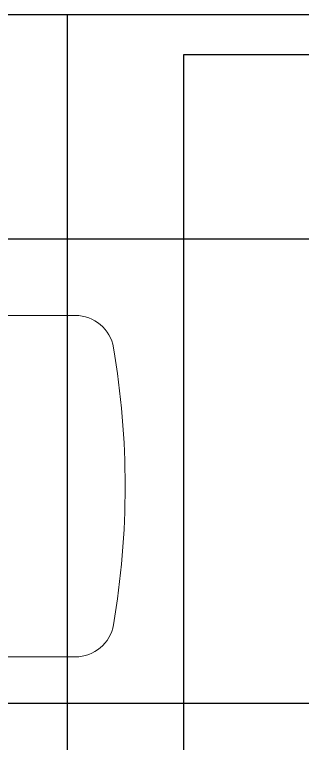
# Model space of a CAD drawing. Extents: x -178977 to 231842, y -29287 to 19916.
# Drawn here: x 45308 to 45680, y -3752 to -2810 of the extents above; entities that cross this region are included whole.
import ezdxf

# ---------------------------------------------------------------- set-up
doc = ezdxf.new("R2010")
doc.units = 0
doc.header["$LTSCALE"] = 0.25
doc.linetypes.add('DASHDOT', pattern=[25.4, 12.7, -6.35, 0, -6.35])
doc.layers.add('01-First Floor-FUR$0$FALSE CEILING', color=251, linetype='Continuous')
for name, color, linetype, lineweight in [('01-First Floor-FUR$0$LOADING', 253, 'Continuous', 5), ('01-First Floor-FUR$0$Walls', 251, 'Continuous', 5), ('E-LITE-CLNG-CNDT', 6, 'DASHDOT', 35)]:
    doc.layers.add(name, color=color, linetype=linetype, lineweight=lineweight)

# ---------------------------------------------------------------- blocks, each defined once
blk = doc.blocks.new('01-First Floor-FUR$0$GF21018-P')
at = {"color": 0}
for p, q in [((-0.2207, 0.47563), (-0.2207, 0.0675)), ((0.22049, 0.47563), (0.22049, 0.0675))]:
    blk.add_line(p, q, dxfattribs=at)
for centre, radius, start, end in [((-0.0001, -0.52948), 1.06948, 80.36712, 99.63288), ((-0.1707, 0.47563), 0.05, 99.63288, 180), ((0.17049, 0.47563), 0.05, 0, 80.36712)]:
    blk.add_arc(centre, radius, start, end, dxfattribs=at)
blk = doc.blocks.new('01-First Floor-FUR')
at = {"layer": '01-First Floor-FUR$0$FALSE CEILING', "linetype": 'Continuous'}
for p, q in [((45376, -6100), (45376, -2810)), ((44776, -3100), (48976, -3100)), ((44776, -3700), (48976, -3700))]:
    blk.add_line(p, q, dxfattribs=at)
at = {"layer": '01-First Floor-FUR$0$FALSE CEILING'}
blk.add_lwpolyline([(44776, -2810), (48976, -2810), (48976, -6100), (44776, -6100)], close=True, dxfattribs=at)
at = {"layer": '01-First Floor-FUR$0$FALSE CEILING', "elevation": -0.1}
blk.add_lwpolyline([(45526, -4361.95), (46276, -4361.95), (46276, -2861.95), (45526, -2861.95)], close=True, dxfattribs=at)
at = {"layer": '01-First Floor-FUR$0$LOADING', "elevation": -0.1}
blk.add_lwpolyline([(45526, -4361.95), (46276, -4361.95), (46276, -2861.95), (45526, -2861.95)], close=True, dxfattribs=at)
at = {"layer": '01-First Floor-FUR$0$Walls'}
blk.add_line((44776, -2810), (48976, -2810), dxfattribs=at)
at = {"layer": '01-First Floor-FUR$0$LOADING', "extrusion": (-7.77426e-06, 2.24021e-05, 1), "xscale": 1000, "yscale": 1000, "zscale": 1000, "rotation": 269.9985892449479}
blk.add_blockref('01-First Floor-FUR$0$GF21018-P', (44910.62, -3419.58, -0.55), dxfattribs=at)

msp = doc.modelspace()

# ---------------------------------------------------------------- block references
at = {"layer": 'E-LITE-CLNG-CNDT'}
msp.add_blockref('01-First Floor-FUR', (0, 0), dxfattribs=at)

doc.saveas('drawing.dxf')
